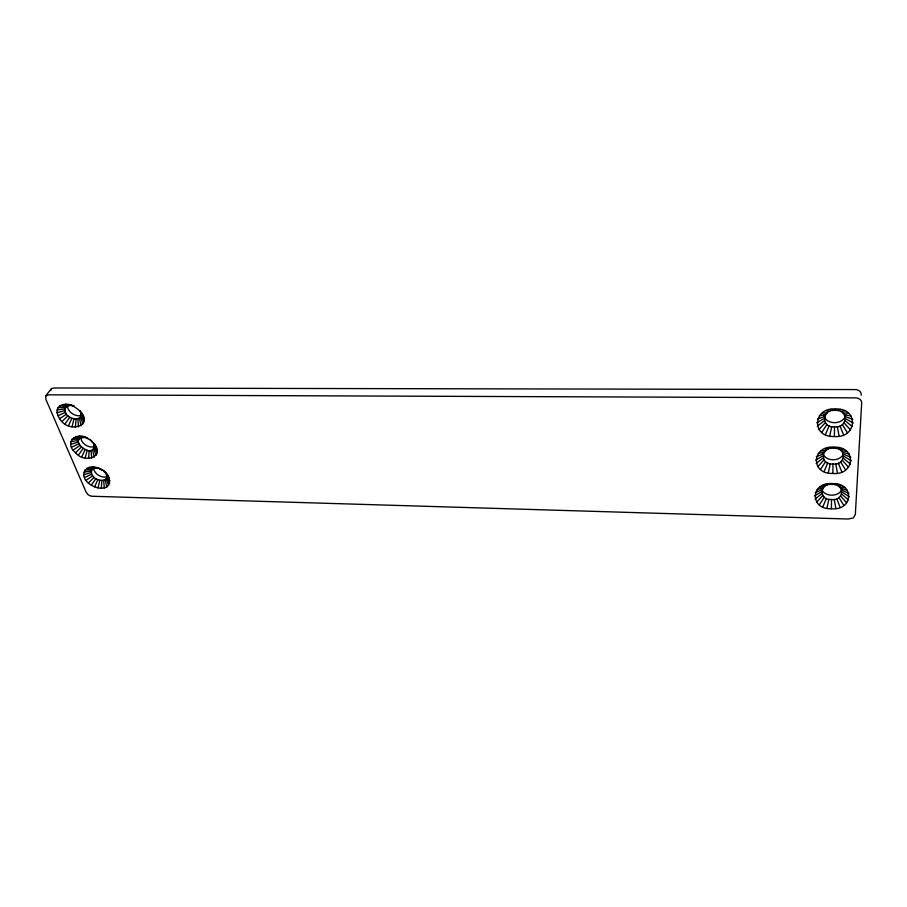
<?xml version="1.0" encoding="UTF-8"?>
<svg xmlns="http://www.w3.org/2000/svg" width="907" height="907" viewBox="0 0 907 907"><rect width="100%" height="100%" fill="white"/><g stroke="black" fill="none" stroke-linecap="round" stroke-linejoin="round"><path stroke-width="1.36" d="M831.402 508.748C809.135 509.677 810.643 481.402 832.445 483.612C854.916 482.581 853.306 511.083 831.402 508.748L831.526 499.462C818.567 500.777 819.474 482.399 832.138 484.451C845.165 483.102 844.236 501.56 831.526 499.462M832.864 473.454C809.951 474.474 811.708 445.088 833.941 447.162C857.058 446.04 855.21 475.653 832.864 473.454L832.989 463.987C819.656 465.336 820.676 446.312 833.635 448.285C847.025 446.89 845.982 466.005 832.989 463.987M834.383 436.528C857.206 438.569 859.326 407.753 835.517 408.978C812.831 407.062 810.801 437.627 834.383 436.528L834.508 426.857C847.807 428.784 848.975 408.978 835.188 410.418C821.935 408.547 820.801 428.263 834.508 426.857M50.656 390.6L51.676 388.502L54.261 387.981L854.145 389.568C857.534 389.194 861.831 391.268 861.219 395.237M57.073 412.73C55.996 403.309 68.478 402.651 74.419 406.393L72.707 405.814C103.455 423.932 64.125 439.101 57.073 412.73L65.077 410.52C64.42 406.551 69.045 404.613 72.288 405.69L69.136 404.624M96.482 447.627L92.899 442.299C106.89 456.482 84.566 464.203 75.53 452.74C63.456 442.775 76.154 431.097 87.73 438.194L82.628 436.664M93.874 444.022C95.507 462.581 64.578 437.117 85.643 437.503M65.077 410.52C65.191 420.542 86.539 422.549 79.714 410.633L81.63 412.934M83.773 474.735C85.145 461.085 106.55 467.638 109.157 478.114C112.865 495.494 84.147 487.694 83.773 474.735L91.414 472.434C90.904 468.624 95.473 467.116 98.489 468.114M91.414 472.434C91.505 481.674 111.799 483.941 105.597 472.774M101.312 488.42L101.867 480.608M88.614 458.432L89.192 450.507M75.428 427.288L76.029 419.215M829.724 436.006L831.73 426.551M828.306 472.921L830.268 463.67M826.957 508.203L828.862 499.145M835.188 410.418L835.517 408.978M107.582 475.325L102.491 469.849M85.247 458.001L87.174 450.246M97.99 487.966L99.883 480.347M72.004 426.857L73.977 418.966M833.635 448.285L833.941 447.162M832.138 484.451L832.445 483.612M825.427 434.6L829.157 425.712M824.1 471.549L827.751 462.853M822.842 506.854L826.413 498.328M81.789 456.845L85.111 449.555M94.6 486.832L97.854 479.667M68.478 425.689L71.868 418.263M45.667 395.974L45.917 399.477L86.108 492.082L88.138 494.848L91.21 496.22L848.17 519.019L853.408 517.942L855.346 514.314L861.65 403.547C862.251 399.556 857.92 397.493 854.519 397.856L48.967 394.817L45.667 395.974L50.973 389.148M91.482 440.677L92.469 442.015L89.725 439.283L94.85 444.736M819.338 504.791L824.316 497.093M820.529 469.418L825.619 461.572M821.765 432.401L826.969 424.397M91.346 485.086L95.915 478.624M78.478 455.053L83.127 448.477M65.1 423.841L69.85 417.163M816.685 502.138L822.74 495.517M817.808 466.674L823.998 459.928M818.987 429.555L825.313 422.696M88.478 482.841L94.192 477.286M75.53 452.74L81.369 447.094M62.084 421.46L68.048 415.735M815.064 499.099L821.776 493.691M816.153 463.5L823.012 458.035M817.286 426.245L824.304 420.712M86.154 480.257L92.82 475.733M73.15 450.065L79.952 445.496M59.635 418.683L66.596 414.08M814.565 495.846L821.481 491.741M815.654 460.11L822.717 455.994M816.776 422.696L824.01 418.592M838 410.724L840.267 409.488M84.555 477.49L91.868 474.078M71.494 447.196L78.977 443.772M57.923 415.712L65.576 412.3M815.257 492.614L821.901 489.814M836.379 448.591L838.578 447.684M816.357 456.72L823.148 453.976M817.502 419.147L824.452 416.472M834.825 484.769L836.968 484.145M70.678 444.328L78.501 442.072M817.082 489.61L823 488.023M818.227 453.568L824.27 452.094M819.418 415.825L825.608 414.488M83.886 472.184L91.494 470.914M840.608 411.563L844.644 410.916M70.769 441.664L78.558 440.473M57.13 409.953L65.123 408.853M819.939 487.059L824.701 486.503M838.918 449.43L842.864 449.078M821.141 450.87L826.016 450.484M84.884 470.007L92.095 469.611M71.755 439.385L79.158 439.113M822.411 412.98L827.388 412.787M58.116 407.56L65.723 407.436M837.32 485.585L841.152 485.517M86.698 468.352L93.183 468.624M842.807 412.9L848.362 413.161M73.58 437.639L80.258 438.081M823.613 485.12L826.901 485.347M59.953 405.735L66.823 406.347M841.072 450.722L846.492 451.255M95.62 467.479L100.53 468.794M89.215 467.343L94.679 468.023M824.917 448.818L828.261 449.271M839.417 486.844L844.7 487.637M76.131 436.562L81.766 437.446M62.526 404.59L68.354 405.667M92.253 467.037L96.493 467.842M826.277 410.792L829.69 411.495M844.462 414.635L851.151 416.075M79.215 436.233L83.614 437.242M842.694 452.378L849.213 454.056M65.655 404.205L70.224 405.44M841.004 488.442L847.365 490.336M845.46 416.63L852.818 419.442M843.669 454.305L850.845 457.287M841.968 490.29L848.963 493.431M827.887 483.941L829.44 484.644M99.067 468.636L102.355 470.416M86.142 437.832L89.498 439.657M845.732 418.773L853.26 423.036M843.941 456.346L851.288 460.722M829.281 447.548L830.857 448.512M842.229 492.24L849.394 496.719M830.744 409.42L832.354 410.678M845.256 420.893L852.444 426.596M843.476 458.375L850.494 464.123M841.775 494.179L848.623 499.961M844.077 422.866L850.449 429.895M842.331 460.246L848.544 467.252M840.653 495.959L846.73 502.943M80.723 412.424L83.319 415.95M106.538 474.429L109.157 478.114M104.214 471.209L105.257 472.694M842.274 424.544L847.399 432.696M840.562 461.833L845.573 469.905M81.211 414.204L84.124 418.932M838.93 497.467L843.827 505.448M94.339 445.734L97.253 450.496M106.969 476.084L109.883 480.869M81.142 415.86L84.011 421.698M94.26 447.321L97.106 453.149M106.879 477.604L109.724 483.408M839.973 425.825L843.533 434.816M838.317 463.035L841.787 471.901M836.742 498.601L840.131 507.33M106.266 478.885L108.681 485.551M93.636 448.67L96.074 455.393M80.53 417.265L82.979 424.045M105.167 479.86L106.845 487.172M92.537 449.691L94.226 457.094M79.419 418.342L81.108 425.837M837.32 426.607L839.088 436.12M835.732 463.772L837.456 473.103M834.213 499.281L835.891 508.453M103.67 480.449L104.328 488.147M91.017 450.314L91.675 458.126M77.877 419.011L78.535 426.936M107.502 476.322A8.458 5.465 30.7 0 1 98.262 475.098A8.458 5.465 30.7 0 1 93.874 467.4M94.952 446.187A8.651 5.657 31.8 0 1 86.539 445.575A8.651 5.657 31.8 0 1 80.972 438.591M80.394 415.553A8.855 5.85 33.1 0 1 71.449 413.036A8.855 5.85 33.1 0 1 67.696 405.418M842.104 487.977A10.328 7.494 0.2 0 1 832.819 495.165A10.328 7.494 0.2 0 1 821.731 489.44M843.351 454.158A10.578 7.846 -0.9 0 1 832.909 459.77A10.578 7.846 -0.9 0 1 822.955 453.829M845.585 414.612A10.827 8.208 -2.2 0 1 834.44 422.696A10.827 8.208 -2.2 0 1 823.953 414.454"/></g></svg>
